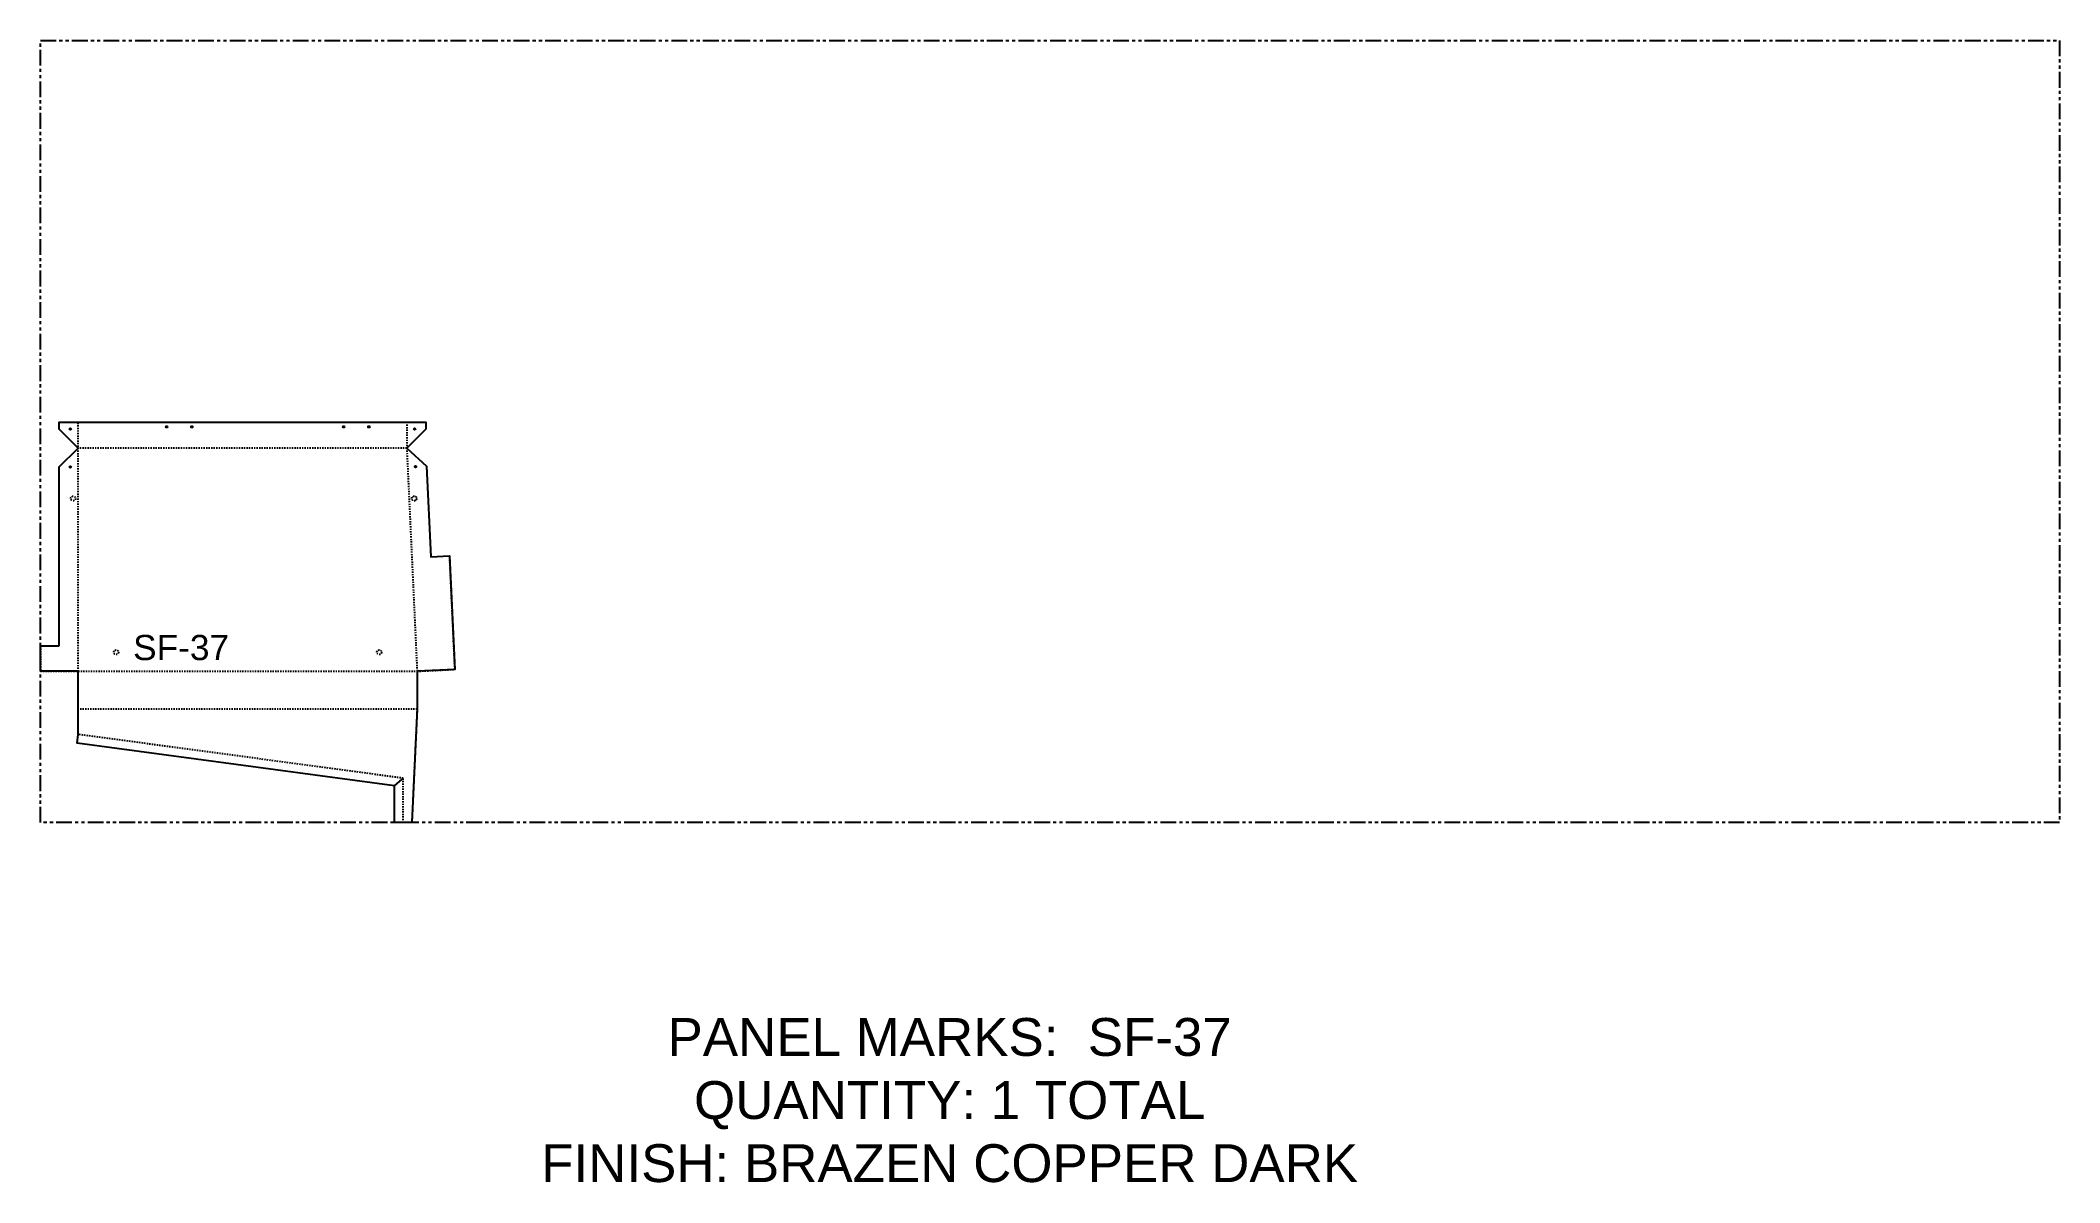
# Model space of a CAD drawing. Header units: inches. Extents: x 0 to 160, y -29 to 62.
import ezdxf

# ---------------------------------------------------------------- set-up
doc = ezdxf.new("R2010")
doc.units = ezdxf.units.IN
doc.header["$MEASUREMENT"] = 0
doc.linetypes.add('HIDDEN', pattern=[0.375, 0.25, -0.125])
doc.linetypes.add('PHANTOM', pattern=[2.5, 1.25, -0.25, 0.25, -0.25, 0.25, -0.25])
for name, color, linetype in [('CUT', 7, 'Continuous'), ('DIMS', 1, 'Continuous'), ('HOLES', 6, 'Continuous'), ('RELIEF', 82, 'Continuous'), ('ROUT', 1, 'HIDDEN'), ('SHEET', 5, 'PHANTOM'), ('TEXT', 2, 'PHANTOM'), ('WEEPS', 3, 'HIDDEN')]:
    doc.layers.add(name, color=color, linetype=linetype)
doc.styles.get("Standard").update_dxf_attribs({"font": 'arial.ttf'})

msp = doc.modelspace()

# ---------------------------------------------------------------- linework, layer by layer
at = {"layer": 'CUT', "ltscale": 0.25}
msp.add_lwpolyline([(1.5, 14), (1.5, 28.19), (3, 29.69), (1.5, 31.19), (1.5, 31.75), (30.53, 31.75), (30.53, 31.19), (29.03, 29.69), (30.6, 28.26), (30.93, 21.07), (32.43, 21.14), (32.85, 12.14), (29.85, 12), (29.85, 9), (29.43, 0), (28.06, 0), (28.06, 2.92), (2.91, 6.31), (3, 6.99), (3, 12), (0, 12), (0, 14)], close=True, dxfattribs=at)
at = {"layer": 'HOLES', "ltscale": 0.25}
for centre in [(2.37, 31.2), (10, 31.37), (12, 31.37), (24.03, 31.37), (26.03, 31.37), (29.65, 31.2), (2.37, 28.18), (29.72, 28.21)]:
    msp.add_circle(centre, 0.0625, dxfattribs=at)
at = {"layer": 'RELIEF'}
msp.add_line((28.06, 2.92), (28.66, 3.44), dxfattribs=at)
at = {"layer": 'ROUT', "ltscale": 0.25}
for p, q in [((29.03, 29.69), (3, 29.69)), ((29.85, 9), (3, 9))]:
    msp.add_line(p, q, dxfattribs=at)
for points in [[(28.75, 0), (28.75, 3.52), (3, 6.99), (3, 31.75)], [(29.03, 31.75), (29.03, 29.69), (29.85, 12), (29.85, 9), (29.43, 0)], [(0, 14), (0, 12), (29.85, 12), (32.85, 12.14), (32.43, 21.14)]]:
    msp.add_lwpolyline(points, dxfattribs=at)
at = {"layer": 'SHEET'}
msp.add_lwpolyline([(0, 62), (160, 62), (160, 0), (0, 0)], close=True, dxfattribs=at)
at = {"layer": 'WEEPS', "ltscale": 0.25}
for centre in [(2.59, 25.69), (29.62, 25.69), (6, 13.5), (26.85, 13.5)]:
    msp.add_circle(centre, 0.188, dxfattribs=at)

# ---------------------------------------------------------------- texts
at = {"layer": 'DIMS', "ltscale": 0.25, "insert": (11.15, 12.85), "char_height": 2, "attachment_point": 8}
msp.add_mtext_dynamic_manual_height_columns('SF-37', width=3.0859, gutter_width=10, heights=[0], dxfattribs=at)
at = {"layer": 'TEXT', "insert": (72.05, -22.01), "char_height": 3, "attachment_point": 5}
msp.add_mtext_dynamic_manual_height_columns('PANEL MARKS:  SF-37\\PQUANTITY: 1 TOTAL\\PFINISH: BRAZEN COPPER DARK', width=199.7409, gutter_width=1, heights=[0], dxfattribs=at)

doc.saveas('drawing.dxf')
